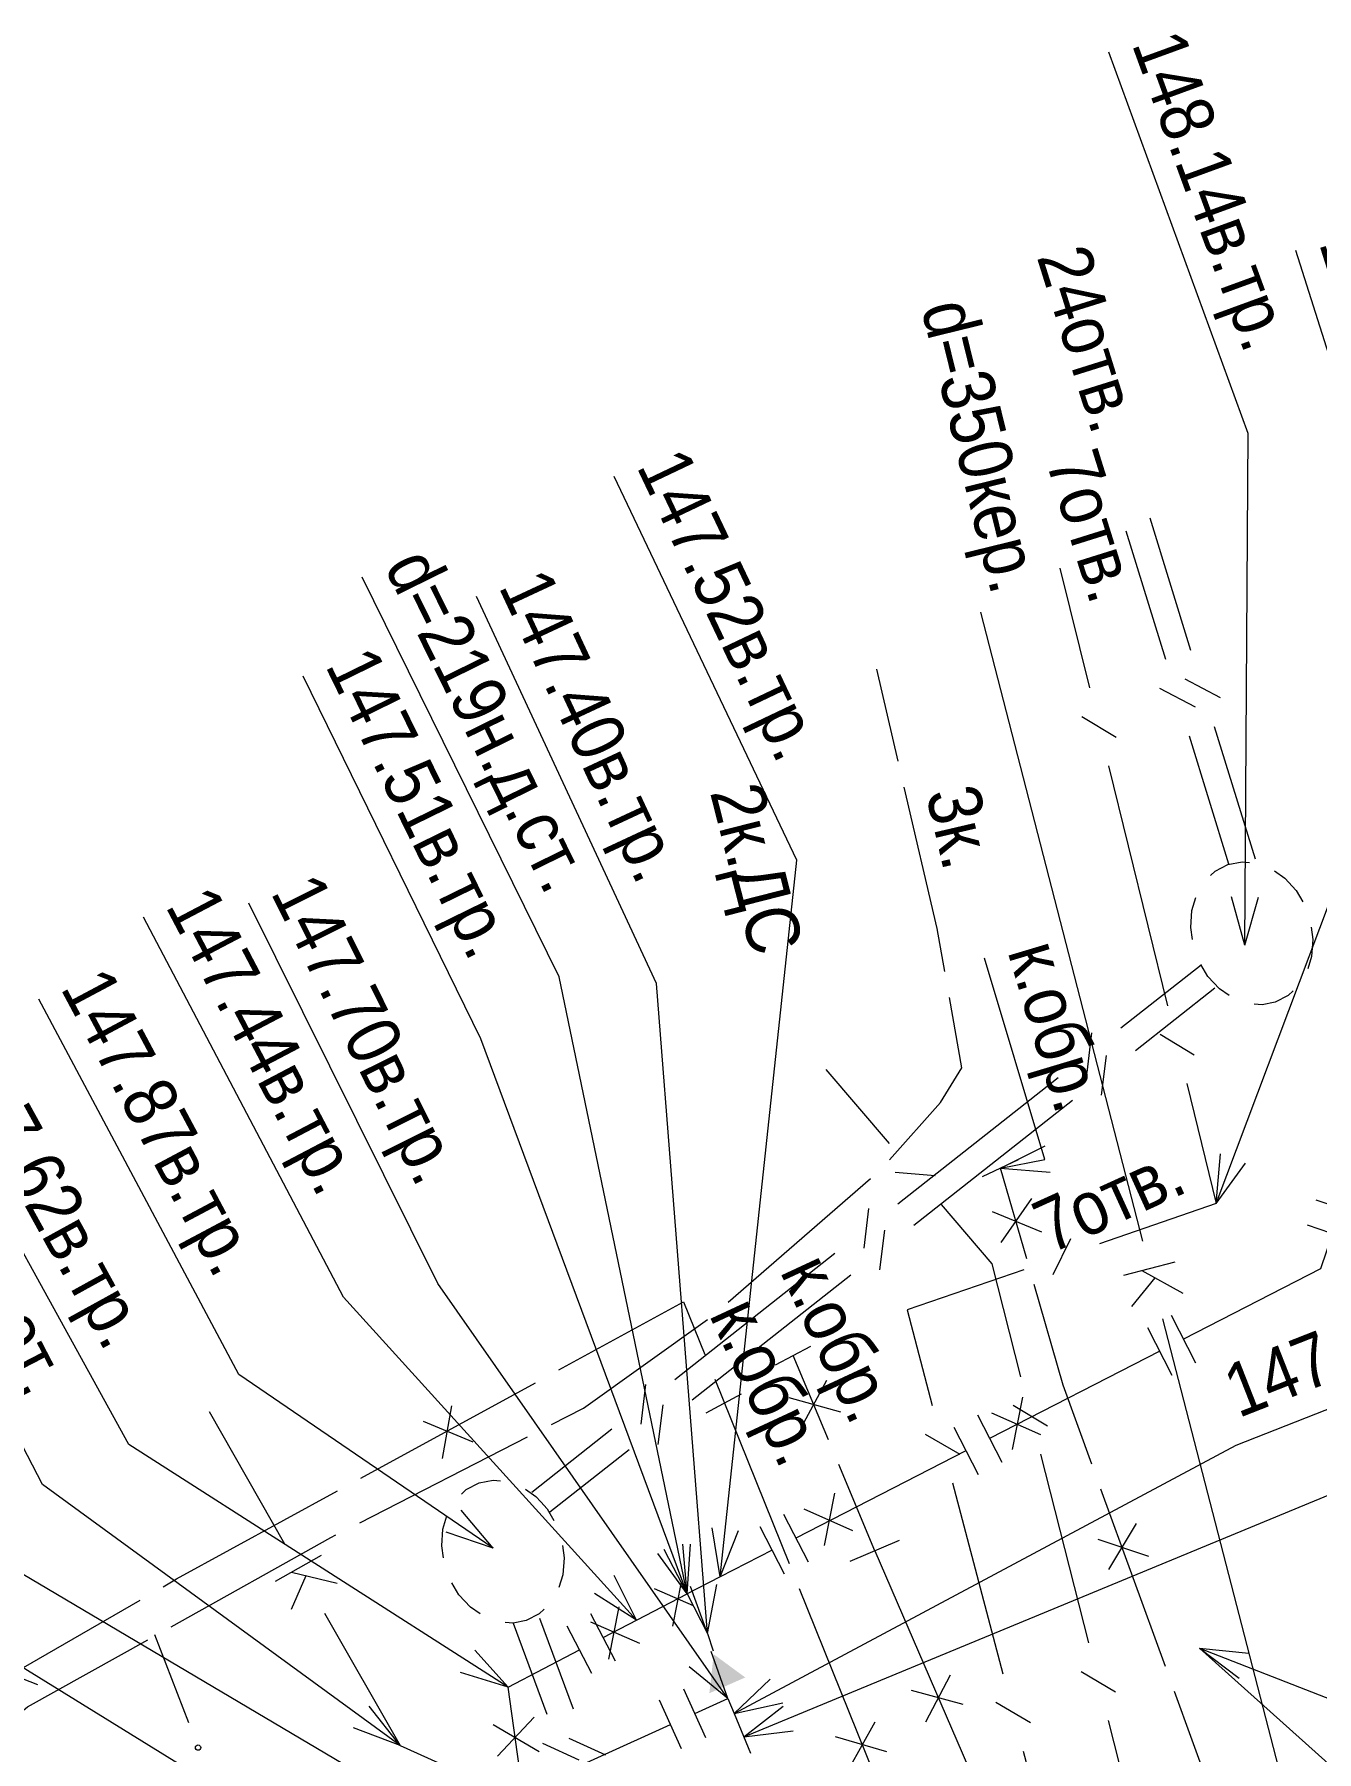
# Model space of a CAD drawing. Header units: metres. Extents: x 369 to 856, y 14070 to 14447.
# Drawn here: x 575.65 to 599.67, y 14343.31 to 14375.47 of the extents above; entities that cross this region are included whole.
import ezdxf
from ezdxf.enums import TextEntityAlignment as Align

# ---------------------------------------------------------------- set-up
doc = ezdxf.new("R2010")
doc.units = ezdxf.units.M
doc.header["$MEASUREMENT"] = 0
for name, color, linetype, lineweight in [('Водопровод', 7, 'Continuous', 25), ('Водосток', 7, 'Continuous', 25), ('Газопровод', 7, 'Continuous', 25), ('Кабель связи', 7, 'Continuous', 25), ('Кабель электрический', 7, 'Continuous', 25), ('Канализация самотёчная', 7, 'Continuous', 25)]:
    doc.layers.add(name, color=color, linetype=linetype, lineweight=lineweight)
doc.styles.add('Style-RUSSIAN_1251', font='RUSSIAN_1251.shx')
doc.styles.add('Style-RUSSIAN_1251 I 0.00000', font='RUSSIAN_1251.shx')

# ---------------------------------------------------------------- blocks, each defined once
blk = doc.blocks.new('msdElementTypeLineString_327')
at = {"layer": 'Кабель электрический', "color": 252, "linetype": 'Continuous', "lineweight": 9}
blk.add_line((1.041, 44.572), (1.959, 44.968), dxfattribs=at)
blk = doc.blocks.new('msdElementTypeLineString_328')
at = {"layer": 'Кабель электрический', "color": 252, "linetype": 'Continuous', "lineweight": 9}
for p, q in [((4.821, 44.348), (4.355, 43.462)), ((5.061, 43.798), (4.096, 44.058))]:
    blk.add_line(p, q, dxfattribs=at)
blk = doc.blocks.new('msdElementTypeMultiLine_32')
at = {"layer": 'Кабель электрический', "color": 252, "linetype": 'Continuous', "lineweight": 9, "flags": 128}
blk.add_lwpolyline([(3.407, 46.677), (22.112, 3.407)], dxfattribs=at)
at = {"layer": 'Кабель электрический', "color": 252, "linetype": 'Continuous', "lineweight": 9}
for name, p in [('msdElementTypeLineString_327', (1.907, 1.907)), ('msdElementTypeLineString_328', (0, 0))]:
    blk.add_blockref(name, p, dxfattribs=at)
blk = doc.blocks.new('msdElementTypeLineString_338')
at = {"layer": 'Кабель электрический', "color": 252, "linetype": 'Continuous', "lineweight": 9}
for p, q in [((0.49, 73.902), (0, 75.601)), ((3.09, 66.264), (1.881, 69.587)), ((4.468, 62.471), (3.26, 65.794))]:
    blk.add_line(p, q, dxfattribs=at)
at = {"layer": 'Кабель электрический', "color": 252, "linetype": 'Continuous', "lineweight": 9, "flags": 128}
blk.add_lwpolyline([(1.711, 70.057), (1.175, 71.531), (0.629, 73.422)], dxfattribs=at)
blk = doc.blocks.new('msdElementTypeLineString_339')
at = {"layer": 'Кабель электрический', "color": 252, "linetype": 'Continuous', "lineweight": 9}
for p, q in [((0.419, 74.616), (0.994, 75.436)), ((0.251, 75.192), (1.176, 74.812)), ((2.437, 68.491), (2.955, 69.347)), ((2.23, 69.054), (3.179, 68.737))]:
    blk.add_line(p, q, dxfattribs=at)
blk = doc.blocks.new('msdElementTypeMultiLine_40')
at = {"layer": 'Кабель электрический', "color": 252, "linetype": 'Continuous', "lineweight": 9}
for name, p in [('msdElementTypeLineString_338', (0.407, 0.407)), ('msdElementTypeLineString_339', (0, 0))]:
    blk.add_blockref(name, p, dxfattribs=at)
blk = doc.blocks.new('msdElementTypeShape_11')
at = {"layer": 'Кабель связи', "color": 252, "linetype": 'Continuous', "lineweight": 9, "flags": 128}
for points in [[(0.373, 2.419), (0.458, 2.501), (0.698, 2.628), (0.964, 2.679), (1.101, 2.666)], [(1.569, 2.508), (1.761, 2.374), (1.975, 2.139), (2.1, 1.926)], [(0.031, 1.224), (0, 1.446), (0.022, 1.763), (0.096, 2.01)], [(2.259, 1.455), (2.29, 1.221), (2.265, 0.904), (2.193, 0.67)], [(0.721, 0.171), (0.537, 0.298), (0.322, 0.531), (0.189, 0.753)], [(1.583, 0.048), (1.336, 0), (1.188, 0.013)], [(1.917, 0.26), (1.824, 0.172), (1.583, 0.048)]]:
    blk.add_lwpolyline(points, dxfattribs=at)
blk = doc.blocks.new('msdElementTypeLineString_344')
at = {"layer": 'Кабель электрический', "color": 252, "linetype": 'Continuous', "lineweight": 9}
for p, q in [((0.662, 2.076), (0.001, 3.655)), ((1.53, 0), (0.855, 1.614))]:
    blk.add_line(p, q, dxfattribs=at)
blk = doc.blocks.new('msdElementTypeLineString_345')
at = {"layer": 'Кабель электрический', "color": 252, "linetype": 'Continuous', "lineweight": 9}
for p, q in [((0.563, 2.723), (1.039, 3.603)), ((0.329, 3.276), (1.292, 3.005))]:
    blk.add_line(p, q, dxfattribs=at)
blk = doc.blocks.new('msdElementTypeMultiLine_45')
at = {"layer": 'Кабель электрический', "color": 252, "linetype": 'Continuous', "lineweight": 9}
for name, p in [('msdElementTypeLineString_344', (0.407, 0.407)), ('msdElementTypeLineString_345', (0, 0))]:
    blk.add_blockref(name, p, dxfattribs=at)
blk = doc.blocks.new('msdElementTypeLineString_381')
at = {"layer": 'Кабель электрический', "color": 252, "linetype": 'Continuous', "lineweight": 9}
for p, q in [((19.504, 17.396), (20.899, 13.942)), ((12.877, 15.543), (16.145, 17.329)), ((5.517, 11.394), (8.741, 13.26)), ((21.086, 13.478), (22.48, 10.025)), ((22.668, 9.561), (24.062, 6.108)), ((0, 7.821), (1.475, 8.958)), ((24.249, 5.644), (25.644, 2.19)), ((25.831, 1.727), (26.528, 0))]:
    blk.add_line(p, q, dxfattribs=at)
at = {"layer": 'Кабель электрический', "color": 252, "linetype": 'Continuous', "lineweight": 9, "flags": 128}
for points in [[(16.584, 17.569), (18.919, 18.845), (19.317, 17.859)], [(9.173, 13.51), (9.423, 13.655), (12.438, 15.303)], [(1.871, 9.263), (1.977, 9.345), (5.084, 11.144)]]:
    blk.add_lwpolyline(points, dxfattribs=at)
blk = doc.blocks.new('msdElementTypeLineString_382')
at = {"layer": 'Кабель электрический', "color": 252, "linetype": 'Continuous', "lineweight": 9}
for p, q in [((17.979, 20.304), (17.808, 19.319)), ((17.453, 20.015), (18.378, 19.633)), ((9.293, 15.447), (10.227, 15.087)), ((9.812, 15.749), (9.666, 14.76)), ((25.908, 14.38), (25.42, 13.506)), ((26.134, 13.825), (25.175, 14.108)), ((5.789, 13.539), (5.775, 12.539)), ((5.79, 13.54), (5.776, 12.54)), ((5.315, 13.171), (6.288, 12.938)), ((5.316, 13.172), (6.289, 12.938)), ((29.046, 6.608), (28.559, 5.734)), ((29.272, 6.052), (28.313, 6.336))]:
    blk.add_line(p, q, dxfattribs=at)
blk = doc.blocks.new('msdElementTypeMultiLine_78')
at = {"layer": 'Кабель электрический', "color": 252, "linetype": 'Continuous', "lineweight": 9}
for name, p in [('msdElementTypeLineString_381', (3.407, 3.407)), ('msdElementTypeLineString_382', (0, 0))]:
    blk.add_blockref(name, p, dxfattribs=at)
blk = doc.blocks.new('msdElementTypeShape_26')
at = {"layer": 'Кабель связи', "color": 252, "linetype": 'Continuous', "lineweight": 9, "flags": 128}
for points in [[(0.372, 2.419), (0.457, 2.502), (0.697, 2.628), (0.963, 2.679), (1.101, 2.666)], [(1.569, 2.508), (1.761, 2.374), (1.855, 2.27), (1.974, 2.139), (2.1, 1.926)], [(0.031, 1.224), (0, 1.446), (0.022, 1.763), (0.096, 2.01)], [(2.258, 1.455), (2.289, 1.222), (2.265, 0.905), (2.193, 0.67)], [(0.721, 0.172), (0.537, 0.298), (0.321, 0.531), (0.189, 0.753)], [(1.582, 0.048), (1.336, 0), (1.188, 0.013)], [(1.917, 0.26), (1.824, 0.172), (1.582, 0.048)]]:
    blk.add_lwpolyline(points, dxfattribs=at)
blk = doc.blocks.new('msdElementTypeLineString_435')
at = {"layer": 'Кабель связи', "color": 252, "linetype": 'Continuous', "lineweight": 9}
blk.add_line((1.05, 133.487), (1.687, 131.835), dxfattribs=at)
blk.add_circle((1.867, 131.368), 0.05, dxfattribs=at)
blk = doc.blocks.new('msdElementTypeMultiLine_133')
at = {"layer": 'Кабель связи', "color": 252, "linetype": 'Continuous', "lineweight": 9}
blk.add_blockref('msdElementTypeLineString_435', (0, 0), dxfattribs=at)
blk = doc.blocks.new('msdElementTypeLineString_436')
at = {"layer": 'Кабель связи', "color": 252, "linetype": 'Continuous', "lineweight": 9}
for p, q in [((0.265, 143.458), (1.448, 142.071)), ((1.561, 141.53), (2.308, 141.47)), ((3.773, 137.166), (4.417, 136.783)), ((4.28, 136.248), (5.179, 132.715)), ((5.042, 132.18), (5.687, 131.797)), ((5.55, 131.261), (6.449, 127.728))]:
    blk.add_line(p, q, dxfattribs=at)
at = {"layer": 'Кабель связи', "color": 252, "linetype": 'Continuous', "lineweight": 9, "flags": 128}
blk.add_lwpolyline([(2.421, 140.929), (3.372, 139.814), (3.91, 137.702)], dxfattribs=at)
blk = doc.blocks.new('msdElementTypeMultiLine_134')
at = {"layer": 'Кабель связи', "color": 252, "linetype": 'Continuous', "lineweight": 9}
blk.add_blockref('msdElementTypeLineString_436', (0, 0), dxfattribs=at)
blk = doc.blocks.new('OBR_10')
at = {"layer": 'Кабель электрический', "color": 252, "linetype": 'Continuous', "lineweight": 9}
blk.add_line((-0.375, 0), (0.375, 0), dxfattribs=at)
blk = doc.blocks.new('OBR_11')
at = {"layer": 'Кабель электрический', "color": 252, "linetype": 'Continuous', "lineweight": 9}
blk.add_line((-0.375, 0), (0.375, 0), dxfattribs=at)
blk = doc.blocks.new('msdElementTypeLineString_543')
at = {"layer": 'Кабель связи', "color": 252, "linetype": 'Continuous', "lineweight": 9}
for p, q in [((0.265, 67.615), (0.896, 65.913)), ((0.816, 65.366), (1.497, 65.053))]:
    blk.add_line(p, q, dxfattribs=at)
blk = doc.blocks.new('msdElementTypeLineString_544')
at = {"layer": 'Кабель связи', "color": 252, "linetype": 'Continuous', "lineweight": 9}
for p, q in [((0.266, 67.613), (0.896, 65.911)), ((0.816, 65.364), (1.498, 65.051))]:
    blk.add_line(p, q, dxfattribs=at)
blk = doc.blocks.new('msdElementTypeMultiLine_239')
at = {"layer": 'Кабель связи', "color": 252, "linetype": 'Continuous', "lineweight": 9}
for name, p in [('msdElementTypeLineString_544', (0, 0)), ('msdElementTypeLineString_543', (0.498, 0.094))]:
    blk.add_blockref(name, p, dxfattribs=at)
blk = doc.blocks.new('msdElementTypeLineString_545')
at = {"layer": 'Кабель связи', "color": 252, "linetype": 'Continuous', "lineweight": 9}
for p, q in [((11.298, 8.959), (12.798, 10.14)), ((10.665, 8.122), (10.753, 8.866)), ((7.121, 5.667), (10.12, 8.03)), ((6.487, 4.831), (6.576, 5.575)), ((2.943, 2.375), (5.942, 4.739)), ((2.31, 1.539), (2.398, 2.283)), ((0.266, 0.265), (1.765, 1.447))]:
    blk.add_line(p, q, dxfattribs=at)
blk = doc.blocks.new('msdElementTypeLineString_546')
at = {"layer": 'Кабель связи', "color": 252, "linetype": 'Continuous', "lineweight": 9}
for p, q in [((11.232, 8.907), (12.719, 10.078)), ((10.599, 8.071), (10.688, 8.815)), ((7.081, 5.636), (10.054, 7.978)), ((6.448, 4.8), (6.537, 5.544)), ((2.93, 2.365), (5.903, 4.708)), ((2.297, 1.529), (2.385, 2.273)), ((0.266, 0.266), (1.752, 1.437))]:
    blk.add_line(p, q, dxfattribs=at)
blk = doc.blocks.new('msdElementTypeMultiLine_240')
at = {"layer": 'Кабель связи', "color": 252, "linetype": 'Continuous', "lineweight": 9}
for name, p in [('msdElementTypeLineString_545', (0, 0.371)), ('msdElementTypeLineString_546', (0.337, 0))]:
    blk.add_blockref(name, p, dxfattribs=at)
blk = doc.blocks.new('msdElementTypeLineString_550')
at = {"layer": 'Газопровод', "color": 252, "linetype": 'Continuous', "lineweight": 9}
for p, q in [((83.732, 44.879), (84.459, 44.558)), ((84.233, 44.996), (84.071, 44.175)), ((83.067, 44.534), (82.878, 43.552)), ((82.536, 44.255), (83.453, 43.855)), ((80.797, 41.738), (81.481, 42.468)), ((80.712, 42.332), (81.574, 41.825))]:
    blk.add_line(p, q, dxfattribs=at)
blk = doc.blocks.new('msdElementTypeLineString_551')
at = {"layer": 'Газопровод', "color": 252, "linetype": 'Continuous', "lineweight": 9}
for p, q in [((83.1, 43.607), (82.636, 44.494)), ((82.656, 43.376), (82.193, 44.262))]:
    blk.add_line(p, q, dxfattribs=at)
at = {"layer": 'Газопровод', "color": 252, "linetype": 'Continuous', "lineweight": 9, "flags": 128}
for points in [[(82.868, 44.051), (83.82, 44.548), (84.44, 44.868)], [(81.37, 41.106), (81.087, 43.12), (82.425, 43.819)]]:
    blk.add_lwpolyline(points, dxfattribs=at)
blk = doc.blocks.new('msdElementTypeMultiLine_244')
at = {"layer": 'Газопровод', "color": 252, "linetype": 'Continuous', "lineweight": 9}
for name, p in [('msdElementTypeLineString_550', (0.093, 0.093)), ('msdElementTypeLineString_551', (0, 0))]:
    blk.add_blockref(name, p, dxfattribs=at)
blk = doc.blocks.new('msdElementTypeMultiLine_246')
at = {"layer": 'Газопровод', "color": 252, "linetype": 'Continuous', "lineweight": 9, "flags": 128}
blk.add_lwpolyline([(0.5, 1.566), (0.88, 0.826), (0.99, 0.5)], dxfattribs=at)
blk = doc.blocks.new('OBR_13')
at = {"layer": 'Кабель электрический', "color": 252, "linetype": 'Continuous', "lineweight": 9}
blk.add_line((-0.375, 0), (0.375, 0), dxfattribs=at)
blk = doc.blocks.new('msdElementTypeLineString_698')
at = {"layer": 'Кабель связи', "color": 252, "linetype": 'Continuous', "lineweight": 9}
for p, q in [((6.057, 2.259), (3.871, 1.506)), ((3.326, 1.599), (2.997, 0.925)), ((2.452, 1.018), (0.266, 0.265))]:
    blk.add_line(p, q, dxfattribs=at)
blk = doc.blocks.new('msdElementTypeMultiLine_342')
at = {"layer": 'Кабель связи', "color": 252, "linetype": 'Continuous', "lineweight": 9}
blk.add_blockref('msdElementTypeLineString_698', (0, 0), dxfattribs=at)
blk = doc.blocks.new('msdElementTypeLineString_702')
at = {"layer": 'Канализация самотёчная', "color": 252, "linetype": 'Continuous', "lineweight": 9}
for p, q in [((0.001, 2.369), (1.944, 1.493)), ((3.312, 0.877), (5.255, 0.001))]:
    blk.add_line(p, q, dxfattribs=at)
blk = doc.blocks.new('msdElementTypeLineString_703')
at = {"layer": 'Канализация самотёчная', "color": 252, "linetype": 'Continuous', "lineweight": 9}
for p, q in [((3.131, 2.223), (2.724, 1.32)), ((2.869, 1.642), (3.678, 1.977)), ((3.125, 1.748), (3.271, 1.074))]:
    blk.add_line(p, q, dxfattribs=at)
blk = doc.blocks.new('msdElementTypeMultiLine_344')
at = {"layer": 'Канализация самотёчная', "color": 252, "linetype": 'Continuous', "lineweight": 9}
for name, p in [('msdElementTypeLineString_702', (0.506, 0.506)), ('msdElementTypeLineString_703', (0, 0))]:
    blk.add_blockref(name, p, dxfattribs=at)
blk = doc.blocks.new('msdElementTypeLineString_704')
at = {"layer": 'Кабель связи', "color": 252, "linetype": 'Continuous', "lineweight": 9}
for p, q in [((0.266, 75.644), (0.737, 73.857)), ((0.605, 73.32), (1.252, 72.943)), ((1.119, 72.406), (2.062, 68.831)), ((1.929, 68.295), (2.577, 67.917)), ((2.444, 67.381), (3.386, 63.806))]:
    blk.add_line(p, q, dxfattribs=at)
blk = doc.blocks.new('msdElementTypeMultiLine_345')
at = {"layer": 'Кабель связи', "color": 252, "linetype": 'Continuous', "lineweight": 9}
blk.add_blockref('msdElementTypeLineString_704', (0, 0), dxfattribs=at)
blk = doc.blocks.new('msdElementTypeLineString_733')
at = {"layer": 'Водосток', "color": 252, "linetype": 'Continuous', "lineweight": 9}
for p, q in [((0, 12.732), (6.548, 6.866)), ((7.666, 5.866), (14.214, 0))]:
    blk.add_line(p, q, dxfattribs=at)
blk = doc.blocks.new('msdElementTypeMultiLine_364')
at = {"layer": 'Водосток', "color": 252, "linetype": 'Continuous', "lineweight": 9, "flags": 128}
blk.add_lwpolyline([(8.06, 7.017), (7.853, 7.202), (7.823, 7.226), (7.796, 7.241), (7.758, 7.26), (7.718, 7.271), (7.684, 7.274), (7.645, 7.269), (7.608, 7.258), (7.585, 7.243), (7.563, 7.225), (7.173, 6.789), (7.159, 6.767), (7.151, 6.748), (7.144, 6.72), (7.144, 6.695), (7.145, 6.663), (7.151, 6.631), (7.165, 6.599), (7.189, 6.556), (7.213, 6.528), (7.444, 6.322)], dxfattribs=at)
at = {"layer": 'Водосток', "color": 252, "linetype": 'Continuous', "lineweight": 9}
blk.add_blockref('msdElementTypeLineString_733', (0.467, 0.467), dxfattribs=at)
blk = doc.blocks.new('msdElementTypeLineString_831')
at = {"layer": 'Газопровод', "color": 252, "linetype": 'Continuous', "lineweight": 9}
for p, q in [((66.578, 35.47), (66.165, 36.381)), ((67.034, 35.676), (66.621, 36.587)), ((63.128, 34.455), (66.372, 35.925))]:
    blk.add_line(p, q, dxfattribs=at)
at = {"layer": 'Газопровод', "color": 252, "linetype": 'Continuous', "lineweight": 9, "flags": 128}
blk.add_lwpolyline([(66.827, 36.132), (67.441, 36.41), (67.561, 36.13), (67.871, 35.39)], dxfattribs=at)
blk = doc.blocks.new('msdElementTypeMultiLine_435')
at = {"layer": 'Газопровод', "color": 252, "linetype": 'Continuous', "lineweight": 9}
blk.add_blockref('msdElementTypeLineString_831', (0, 0), dxfattribs=at)
blk = doc.blocks.new('msdElementTypeLineString_910')
at = {"layer": 'Кабель электрический', "color": 252, "linetype": 'Continuous', "lineweight": 9}
for p, q in [((17.605, 20.391), (17.203, 22.111)), ((14.419, 10.255), (17.086, 12.573)), ((7.519, 6.125), (10.664, 7.737))]:
    blk.add_line(p, q, dxfattribs=at)
at = {"layer": 'Кабель электрический', "color": 252, "linetype": 'Continuous', "lineweight": 9, "flags": 128}
for points in [[(18.477, 16.454), (18.336, 17.257), (17.718, 19.904)], [(17.444, 12.921), (18.397, 13.997), (18.794, 14.644), (18.563, 15.961)], [(11.109, 7.965), (11.711, 8.273), (14.035, 9.935)], [(3.987, 4.179), (6.978, 5.848), (7.074, 5.897)], [(0.562, 2.072), (1.295, 2.678), (3.55, 3.936)], [(0, 0), (0.163, 1.742), (0.176, 1.753)]]:
    blk.add_lwpolyline(points, dxfattribs=at)
blk = doc.blocks.new('msdElementTypeMultiLine_503')
at = {"layer": 'Кабель электрический', "color": 252, "linetype": 'Continuous', "lineweight": 9}
blk.add_blockref('msdElementTypeLineString_910', (0, 0), dxfattribs=at)
blk = doc.blocks.new('msdElementTypeLineString_931')
at = {"layer": 'Кабель связи', "color": 252, "linetype": 'Continuous', "lineweight": 9}
for p, q in [((1.005, 4.1), (0.265, 6.502)), ((1.558, 3.208), (0.895, 3.559)), ((2.188, 0.266), (1.447, 2.667))]:
    blk.add_line(p, q, dxfattribs=at)
blk = doc.blocks.new('msdElementTypeLineString_932')
at = {"layer": 'Кабель связи', "color": 252, "linetype": 'Continuous', "lineweight": 9}
for p, q in [((1.029, 4.176), (0.265, 6.654)), ((1.581, 3.285), (0.919, 3.635)), ((2.235, 0.266), (1.471, 2.743))]:
    blk.add_line(p, q, dxfattribs=at)
blk = doc.blocks.new('msdElementTypeMultiLine_519')
at = {"layer": 'Кабель связи', "color": 252, "linetype": 'Continuous', "lineweight": 9}
for name, p in [('msdElementTypeLineString_931', (0, 0)), ('msdElementTypeLineString_932', (0.447, 0.095))]:
    blk.add_blockref(name, p, dxfattribs=at)
blk = doc.blocks.new('msdElementTypeLineString_955')
at = {"layer": 'Газопровод', "color": 252, "linetype": 'Continuous', "lineweight": 9}
for p, q in [((20.947, 25.347), (20.447, 24.48)), ((20.978, 25.265), (20.479, 24.398)), ((21.165, 24.788), (20.21, 25.085)), ((21.197, 24.707), (20.242, 25.003)), ((18.586, 18.047), (17.646, 17.705)), ((18.394, 17.479), (17.855, 18.321)), ((9.499, 6.113), (9.694, 7.094)), ((10.031, 6.389), (9.117, 6.795)), ((5.98, 4.312), (6.173, 5.293)), ((6.512, 4.589), (5.597, 4.993))]:
    blk.add_line(p, q, dxfattribs=at)
blk = doc.blocks.new('msdElementTypeLineString_956')
at = {"layer": 'Газопровод', "color": 252, "linetype": 'Continuous', "lineweight": 9}
for p, q in [((16.715, 24.821), (17.362, 23.152)), ((16.896, 22.972), (17.828, 23.333)), ((17.077, 22.505), (18.009, 22.867)), ((16.235, 19.467), (17.182, 19.143)), ((16.074, 18.994), (17.02, 18.67)), ((16.547, 18.832), (15.388, 15.445)), ((14.915, 15.606), (15.861, 15.283)), ((14.753, 15.133), (15.7, 14.81)), ((15.226, 14.972), (14.068, 11.584)), ((13.595, 11.746), (14.541, 11.422)), ((13.433, 11.273), (14.379, 10.949)), ((13.906, 11.111), (12.748, 7.724)), ((12.275, 7.885), (13.221, 7.562)), ((12.113, 7.412), (13.059, 7.089)), ((9.123, 5.49), (9.58, 4.601)), ((9.568, 5.719), (10.024, 4.829)), ((9.351, 5.045), (6.166, 3.411)), ((5.493, 3.627), (5.95, 2.737)), ((5.938, 3.855), (6.395, 2.966)), ((5.722, 3.182), (2.537, 1.547)), ((2.308, 1.992), (2.765, 1.102)), ((1.863, 1.764), (2.32, 0.874))]:
    blk.add_line(p, q, dxfattribs=at)
at = {"layer": 'Газопровод', "color": 252, "linetype": 'Continuous', "lineweight": 9, "flags": 128}
for points in [[(17.543, 22.686), (17.714, 22.245), (16.709, 19.305)], [(12.586, 7.25), (12.36, 6.59), (9.796, 5.274)], [(2.092, 1.319), (1.12, 0.82), (0.5, 0.5)]]:
    blk.add_lwpolyline(points, dxfattribs=at)
blk = doc.blocks.new('msdElementTypeMultiLine_536')
at = {"layer": 'Газопровод', "color": 252, "linetype": 'Continuous', "lineweight": 9}
for name, p in [('msdElementTypeLineString_956', (2.907, 2.907)), ('msdElementTypeLineString_955', (0, 0))]:
    blk.add_blockref(name, p, dxfattribs=at)
blk = doc.blocks.new('msdElementTypeLineString_1010')
at = {"layer": 'Кабель связи', "color": 252, "linetype": 'Continuous', "lineweight": 9}
for p, q in [((0.265, 12.167), (0.818, 9.92)), ((0.677, 9.386), (1.318, 8.997)), ((1.176, 8.463), (2.282, 3.969)), ((2.14, 3.435), (2.782, 3.046)), ((2.64, 2.512), (3.193, 0.265))]:
    blk.add_line(p, q, dxfattribs=at)
blk = doc.blocks.new('msdElementTypeMultiLine_577')
at = {"layer": 'Кабель связи', "color": 252, "linetype": 'Continuous', "lineweight": 9}
blk.add_blockref('msdElementTypeLineString_1010', (0, 0), dxfattribs=at)
blk = doc.blocks.new('msdElementTypeLineString_1011')
at = {"layer": 'Канализация самотёчная', "color": 252, "linetype": 'Continuous', "lineweight": 9}
for p, q in [((0, 6.252), (1.416, 3.777)), ((2.161, 2.475), (3.577, 0))]:
    blk.add_line(p, q, dxfattribs=at)
blk = doc.blocks.new('msdElementTypeLineString_1012')
at = {"layer": 'Канализация самотёчная', "color": 252, "linetype": 'Continuous', "lineweight": 9}
for p, q in [((2.605, 4.065), (1.745, 3.573)), ((2.321, 3.683), (2.043, 3.052)), ((2.052, 3.748), (2.903, 3.543))]:
    blk.add_line(p, q, dxfattribs=at)
blk = doc.blocks.new('msdElementTypeMultiLine_578')
at = {"layer": 'Канализация самотёчная', "color": 252, "linetype": 'Continuous', "lineweight": 9}
for name, p in [('msdElementTypeLineString_1011', (0.506, 0.506)), ('msdElementTypeLineString_1012', (0, 0))]:
    blk.add_blockref(name, p, dxfattribs=at)
blk = doc.blocks.new('msdElementTypeLineString_1017')
at = {"layer": 'Канализация самотёчная', "color": 252, "linetype": 'Continuous', "lineweight": 9}
for p, q in [((0, 25.025), (3.039, 13.239)), ((3.413, 11.787), (6.452, 0))]:
    blk.add_line(p, q, dxfattribs=at)
blk = doc.blocks.new('msdElementTypeLineString_1018')
at = {"layer": 'Канализация самотёчная', "color": 252, "linetype": 'Continuous', "lineweight": 9}
for p, q in [((4.146, 13.354), (3.187, 13.107)), ((3.528, 13.195), (4.296, 12.773)), ((3.772, 13.061), (3.336, 12.526))]:
    blk.add_line(p, q, dxfattribs=at)
blk = doc.blocks.new('msdElementTypeMultiLine_582')
at = {"layer": 'Канализация самотёчная', "color": 252, "linetype": 'Continuous', "lineweight": 9}
for name, p in [('msdElementTypeLineString_1017', (0.506, 0.506)), ('msdElementTypeLineString_1018', (0, 0))]:
    blk.add_blockref(name, p, dxfattribs=at)
blk = doc.blocks.new('UKAZD_10')
at = {"layer": 'Газопровод', "linetype": 'Continuous', "lineweight": 9}
blk.add_hatch(color=252, dxfattribs=at).paths.add_polyline_path([(0.636, -0.367), (0, 0), (0.636, 0.367)])
blk = doc.blocks.new('DIMTXT_105')
at = {"layer": 'Кабель электрический', "color": 252, "linetype": 'Continuous', "lineweight": 9}
for q in [(0.837, 0.415), (0.931, -0.076)]:
    blk.add_line((0, 0), q, dxfattribs=at)
at = {"layer": 'Кабель электрический', "color": 252, "linetype": 'Continuous', "lineweight": 9, "flags": 128}
blk.add_lwpolyline([(0, 0), (0.827, 0.158), (-0.303, 3.928)], dxfattribs=at)
at = {"layer": 'Кабель электрический', "color": 252, "linetype": 'Continuous', "lineweight": 9, "style": 'Style-RUSSIAN_1251', "width": 0.9}
blk.add_text('к.обр.', height=1, rotation=286.6903, dxfattribs=at).set_placement((1.086, 4.345), align=Align.TOP_LEFT)
blk = doc.blocks.new('DIMTXT_108')
at = {"layer": 'Газопровод', "color": 252, "linetype": 'Continuous', "lineweight": 9}
for q in [(-0.623, 0.696), (-0.893, 0.275)]:
    blk.add_line((0, 0), q, dxfattribs=at)
at = {"layer": 'Газопровод', "color": 252, "linetype": 'Continuous', "lineweight": 9, "flags": 128}
blk.add_lwpolyline([(0, 0), (-7.104, 4.546), (-10.922, 11.479)], dxfattribs=at)
at = {"layer": 'Газопровод', "color": 252, "linetype": 'Continuous', "lineweight": 9, "style": 'Style-RUSSIAN_1251', "width": 0.9}
blk.add_text('147.62в.тр.', height=1, rotation=298.8438, dxfattribs=at).set_placement((-9.652, 12.178), align=Align.TOP_LEFT)
blk = doc.blocks.new('DIMTXT_109')
at = {"layer": 'Водосток', "color": 252, "linetype": 'Continuous', "lineweight": 9}
for q in [(0.747, -0.561), (0.929, -0.095)]:
    blk.add_line((0, 0), q, dxfattribs=at)
at = {"layer": 'Водосток', "color": 252, "linetype": 'Continuous', "lineweight": 9, "flags": 128}
blk.add_lwpolyline([(0, 0), (3.346, -1.308), (10.601, 0.846)], dxfattribs=at)
at = {"layer": 'Водосток', "color": 252, "linetype": 'Continuous', "lineweight": 9, "style": 'Style-RUSSIAN_1251', "width": 0.9}
blk.add_text('147.70лот.', height=1, rotation=16.5346, dxfattribs=at).set_placement((3.149, 0.146), align=Align.TOP_LEFT)
blk = doc.blocks.new('DIMTXT_169')
at = {"layer": 'Газопровод', "color": 252, "linetype": 'Continuous', "lineweight": 9}
for q in [(-0.319, 0.878), (0.179, 0.917)]:
    blk.add_line((0, 0), q, dxfattribs=at)
at = {"layer": 'Газопровод', "color": 252, "linetype": 'Continuous', "lineweight": 9, "flags": 128}
blk.add_lwpolyline([(0, 0), (-0.951, 12.176), (-4.327, 19.42)], dxfattribs=at)
at = {"layer": 'Газопровод', "color": 252, "linetype": 'Continuous', "lineweight": 9, "style": 'Style-RUSSIAN_1251', "width": 0.9}
blk.add_text('147.40в.тр.', height=1, rotation=294.9833, dxfattribs=at).set_placement((-3.012, 20.033), align=Align.TOP_LEFT)
blk = doc.blocks.new('DIMTXT_182')
at = {"layer": 'Газопровод', "color": 252, "linetype": 'Continuous', "lineweight": 9}
for q in [(-0.548, 0.757), (-0.079, 0.931)]:
    blk.add_line((0, 0), q, dxfattribs=at)
at = {"layer": 'Газопровод', "color": 252, "linetype": 'Continuous', "lineweight": 9, "flags": 128}
blk.add_lwpolyline([(0, 0), (-3.862, 10.396), (-7.19, 17.192)], dxfattribs=at)
at = {"layer": 'Газопровод', "color": 252, "linetype": 'Continuous', "lineweight": 9, "style": 'Style-RUSSIAN_1251', "width": 0.9}
blk.add_text('147.51в.тр.', height=1, rotation=296.0929, dxfattribs=at).set_placement((-5.888, 17.83), align=Align.TOP_LEFT)
blk = doc.blocks.new('DIMTXT_183')
at = {"layer": 'Газопровод', "color": 252, "linetype": 'Continuous', "lineweight": 9}
for q in [(-0.153, 0.921), (0.344, 0.868)]:
    blk.add_line((0, 0), q, dxfattribs=at)
at = {"layer": 'Газопровод', "color": 252, "linetype": 'Continuous', "lineweight": 9, "flags": 128}
blk.add_lwpolyline([(0, 0), (1.435, 13.422), (-1.983, 20.608)], dxfattribs=at)
at = {"layer": 'Газопровод', "color": 252, "linetype": 'Continuous', "lineweight": 9, "style": 'Style-RUSSIAN_1251', "width": 0.9}
blk.add_text('147.52в.тр.', height=1, rotation=295.4355, dxfattribs=at).set_placement((-0.673, 21.231), align=Align.TOP_LEFT)
blk = doc.blocks.new('DIMTXT_268')
at = {"layer": 'Газопровод', "color": 252, "linetype": 'Continuous', "lineweight": 9}
for q in [(-0.428, 0.83), (0.062, 0.932)]:
    blk.add_line((0, 0), q, dxfattribs=at)
at = {"layer": 'Газопровод', "color": 252, "linetype": 'Continuous', "lineweight": 9, "flags": 128}
blk.add_lwpolyline([(0, 0), (-2.399, 11.561), (-6.084, 19.045)], dxfattribs=at)
at = {"layer": 'Газопровод', "color": 252, "linetype": 'Continuous', "lineweight": 9, "style": 'Style-RUSSIAN_1251', "width": 0.9}
blk.add_text('d=219н.д.ст.', height=1, rotation=296.2106, dxfattribs=at).set_placement((-4.783, 19.685), align=Align.TOP_LEFT)
blk = doc.blocks.new('DIMTXT_287')
at = {"layer": 'Газопровод', "color": 252, "linetype": 'Continuous', "lineweight": 9}
for q in [(-0.634, 0.686), (-0.897, 0.261)]:
    blk.add_line((0, 0), q, dxfattribs=at)
at = {"layer": 'Газопровод', "color": 252, "linetype": 'Continuous', "lineweight": 9, "flags": 128}
blk.add_lwpolyline([(0, 0), (-8.668, 5.36), (-12.441, 12.349)], dxfattribs=at)
at = {"layer": 'Газопровод', "color": 252, "linetype": 'Continuous', "lineweight": 9, "style": 'Style-RUSSIAN_1251', "width": 0.9}
blk.add_text('148.02в.тр.', height=1, rotation=298.3627, dxfattribs=at).set_placement((-11.165, 13.038), align=Align.TOP_LEFT)
blk = doc.blocks.new('DIMTXT_288')
at = {"layer": 'Газопровод', "color": 252, "linetype": 'Continuous', "lineweight": 9}
for q in [(-0.647, 0.673), (-0.902, 0.243)]:
    blk.add_line((0, 0), q, dxfattribs=at)
at = {"layer": 'Газопровод', "color": 252, "linetype": 'Continuous', "lineweight": 9, "flags": 128}
blk.add_lwpolyline([(0, 0), (-9.27, 5.485), (-12.832, 12.553)], dxfattribs=at)
at = {"layer": 'Газопровод', "color": 252, "linetype": 'Continuous', "lineweight": 9, "style": 'Style-RUSSIAN_1251', "width": 0.9}
blk.add_text('147.92в.тр.', height=1, rotation=296.7475, dxfattribs=at).set_placement((-11.537, 13.205), align=Align.TOP_LEFT)
blk = doc.blocks.new('DIMTXT_289')
at = {"layer": 'Газопровод', "color": 252, "linetype": 'Continuous', "lineweight": 9}
for q in [(-0.31, 0.881), (-0.72, 0.595)]:
    blk.add_line((0, 0), q, dxfattribs=at)
at = {"layer": 'Газопровод', "color": 252, "linetype": 'Continuous', "lineweight": 9, "flags": 128}
blk.add_lwpolyline([(0, 0), (-5.426, 7.776), (-8.97, 14.9)], dxfattribs=at)
at = {"layer": 'Газопровод', "color": 252, "linetype": 'Continuous', "lineweight": 9, "style": 'Style-RUSSIAN_1251', "width": 0.9}
blk.add_text('147.70в.тр.', height=1, rotation=296.4542, dxfattribs=at).set_placement((-7.672, 15.546), align=Align.TOP_LEFT)
blk = doc.blocks.new('DIMTXT_290')
at = {"layer": 'Газопровод', "color": 252, "linetype": 'Continuous', "lineweight": 9}
for q in [(0.676, 0.645), (0.912, 0.204)]:
    blk.add_line((0, 0), q, dxfattribs=at)
at = {"layer": 'Газопровод', "color": 252, "linetype": 'Continuous', "lineweight": 9, "flags": 128}
blk.add_lwpolyline([(0, 0), (9.401, 5.029), (16.484, 7.813)], dxfattribs=at)
at = {"layer": 'Газопровод', "color": 252, "linetype": 'Continuous', "lineweight": 9, "style": 'Style-RUSSIAN_1251', "width": 0.9}
blk.add_text('147.41в.тр.', height=1, rotation=21.4587, dxfattribs=at).set_placement((9.08, 6.461), align=Align.TOP_LEFT)
blk = doc.blocks.new('DIMTXT_335')
at = {"layer": 'Газопровод', "color": 252, "linetype": 'Continuous', "lineweight": 9}
for q in [(0.736, 0.575), (0.927, 0.113)]:
    blk.add_line((0, 0), q, dxfattribs=at)
at = {"layer": 'Газопровод', "color": 252, "linetype": 'Continuous', "lineweight": 9, "flags": 128}
blk.add_lwpolyline([(0, 0), (20.549, 8.495), (30.538, 12.41)], dxfattribs=at)
at = {"layer": 'Газопровод', "color": 252, "linetype": 'Continuous', "lineweight": 9, "style": 'Style-RUSSIAN_1251', "width": 0.9}
blk.add_text('d=225н.д.п/э  ', height=1, rotation=21.4018, dxfattribs=at).set_placement((20.229, 9.927), align=Align.TOP_LEFT)
blk = doc.blocks.new('DIMTXT_339')
at = {"layer": 'Газопровод', "color": 252, "linetype": 'Continuous', "lineweight": 9}
for q in [(-0.42, 0.834), (-0.79, 0.498)]:
    blk.add_line((0, 0), q, dxfattribs=at)
at = {"layer": 'Газопровод', "color": 252, "linetype": 'Continuous', "lineweight": 9, "flags": 128}
blk.add_lwpolyline([(0, 0), (-5.492, 6.048), (-9.233, 13.167)], dxfattribs=at)
at = {"layer": 'Газопровод', "color": 252, "linetype": 'Continuous', "lineweight": 9, "style": 'Style-RUSSIAN_1251', "width": 0.9}
blk.add_text('147.44в.тр.', height=1, rotation=297.7236, dxfattribs=at).set_placement((-7.95, 13.842), align=Align.TOP_LEFT)
blk = doc.blocks.new('DIMTXT_378')
at = {"layer": 'Кабель связи', "color": 252, "linetype": 'Continuous', "lineweight": 9}
for q in [(0.083, 0.93), (0.551, 0.754)]:
    blk.add_line((0, 0), q, dxfattribs=at)
at = {"layer": 'Кабель связи', "color": 252, "linetype": 'Continuous', "lineweight": 9, "flags": 128}
blk.add_lwpolyline([(0, 0), (3.883, 10.315), (1.491, 17.852)], dxfattribs=at)
at = {"layer": 'Кабель связи', "color": 252, "linetype": 'Continuous', "lineweight": 9, "style": 'Style-RUSSIAN_1251', "width": 0.9}
blk.add_text('147.90в.тр.', height=1, rotation=287.6058, dxfattribs=at).set_placement((2.873, 18.29), align=Align.TOP_LEFT)
blk = doc.blocks.new('DIMTXT_381')
at = {"layer": 'Канализация самотёчная', "color": 252, "linetype": 'Continuous', "lineweight": 9}
for q in [(-0.58, 0.732), (-0.874, 0.329)]:
    blk.add_line((0, 0), q, dxfattribs=at)
at = {"layer": 'Канализация самотёчная', "color": 252, "linetype": 'Continuous', "lineweight": 9, "flags": 128}
blk.add_lwpolyline([(0, 0), (-6.696, 4.885), (-10.134, 11.525)], dxfattribs=at)
at = {"layer": 'Канализация самотёчная', "color": 252, "linetype": 'Continuous', "lineweight": 9, "style": 'Style-RUSSIAN_1251', "width": 0.9}
blk.add_text('146.86лот.', height=1, rotation=297.3801, dxfattribs=at).set_placement((-8.847, 12.191), align=Align.TOP_LEFT)
blk = doc.blocks.new('DIMTXT_382')
at = {"layer": 'Кабель связи', "color": 252, "linetype": 'Continuous', "lineweight": 9}
for q in [(-0.602, 0.714), (-0.884, 0.301)]:
    blk.add_line((0, 0), q, dxfattribs=at)
at = {"layer": 'Кабель связи', "color": 252, "linetype": 'Continuous', "lineweight": 9, "flags": 128}
blk.add_lwpolyline([(0, 0), (-4.767, 3.257), (-8.512, 10.285)], dxfattribs=at)
at = {"layer": 'Кабель связи', "color": 252, "linetype": 'Continuous', "lineweight": 9, "style": 'Style-RUSSIAN_1251', "width": 0.9}
blk.add_text('147.87в.тр.', height=1, rotation=298.051, dxfattribs=at).set_placement((-7.233, 10.967), align=Align.TOP_LEFT)
blk = doc.blocks.new('DIMTXT_383')
at = {"layer": 'Водопровод', "color": 252, "linetype": 'Continuous', "lineweight": 9}
for q in [(-0.716, 0.6), (-0.923, 0.145)]:
    blk.add_line((0, 0), q, dxfattribs=at)
at = {"layer": 'Водопровод', "color": 252, "linetype": 'Continuous', "lineweight": 9, "flags": 128}
blk.add_lwpolyline([(0, 0), (-11.995, 5.451), (-15.752, 12.496)], dxfattribs=at)
at = {"layer": 'Водопровод', "color": 252, "linetype": 'Continuous', "lineweight": 9, "style": 'Style-RUSSIAN_1251', "width": 0.9}
for s, p in [('N28334', (-14.472, 13.179)), ('147.00н.тр.', (-16.149, 12.285)), ('гидрант', (-17.825, 11.391))]:
    blk.add_text(s, height=1, rotation=298.065, dxfattribs=at).set_placement(p, align=Align.TOP_LEFT)
blk = doc.blocks.new('DIMTXT_386')
at = {"layer": 'Кабель связи', "color": 252, "linetype": 'Continuous', "lineweight": 9}
for q in [(-0.244, 0.902), (0.256, 0.898)]:
    blk.add_line((0, 0), q, dxfattribs=at)
at = {"layer": 'Кабель связи', "color": 252, "linetype": 'Continuous', "lineweight": 9, "flags": 128}
blk.add_lwpolyline([(0, 0), (0.066, 9.585), (-2.543, 16.726)], dxfattribs=at)
at = {"layer": 'Кабель связи', "color": 252, "linetype": 'Continuous', "lineweight": 9, "style": 'Style-RUSSIAN_1251', "width": 0.9}
blk.add_text('148.14в.тр.', height=1, rotation=290.0658, dxfattribs=at).set_placement((-1.181, 17.223), align=Align.TOP_LEFT)

msp = doc.modelspace()

# ---------------------------------------------------------------- block references
at = {"layer": 'Водопровод', "color": 252, "linetype": 'Continuous', "lineweight": 9}
msp.add_blockref('DIMTXT_383', (581.917, 14339.438), dxfattribs=at)
at = {"layer": 'Водосток', "color": 252, "linetype": 'Continuous', "lineweight": 9}
for name, p in [('DIMTXT_109', (597.474, 14345.245)), ('msdElementTypeMultiLine_364', (597.007, 14332.046))]:
    msp.add_blockref(name, p, dxfattribs=at)
at = {"layer": 'Газопровод', "color": 252, "linetype": 'Continuous', "lineweight": 9}
for name, p in [('msdElementTypeMultiLine_536', (584.473, 14342.853)), ('DIMTXT_183', (588.5, 14346.58)), ('DIMTXT_268', (587.88, 14346.26)), ('DIMTXT_169', (588.26, 14345.52)), ('DIMTXT_182', (587.88, 14346.26)), ('DIMTXT_289', (588.64, 14344.3)), ('DIMTXT_339', (586.935, 14345.77)), ('DIMTXT_108', (584.527, 14344.512)), ('DIMTXT_335', (588.942, 14343.586)), ('DIMTXT_288', (583.39, 14341.92)), ('DIMTXT_287', (581.1, 14341.38)), ('DIMTXT_290', (588.76, 14344.02)), ('msdElementTypeMultiLine_244', (503.44, 14301.392)), ('msdElementTypeMultiLine_246', (587.38, 14344.694)), ('msdElementTypeMultiLine_435', (521.199, 14307.89))]:
    msp.add_blockref(name, p, dxfattribs=at)
at = {"layer": 'Газопровод', "color": 252, "linetype": 'Continuous', "lineweight": 9, "rotation": 53.68829101683309}
msp.add_blockref('UKAZD_10', (588.297, 14344.401), dxfattribs=at)
at = {"layer": 'Кабель связи', "color": 252, "linetype": 'Continuous', "lineweight": 9}
for name, p in [('DIMTXT_386', (598.323, 14358.413)), ('DIMTXT_378', (597.79, 14353.574)), ('msdElementTypeMultiLine_519', (595.841, 14359.662)), ('msdElementTypeMultiLine_577', (594.597, 14353.309)), ('msdElementTypeShape_11', (597.312, 14357.296)), ('msdElementTypeMultiLine_240', (584.707, 14347.532)), ('DIMTXT_382', (584.249, 14347.115)), ('msdElementTypeMultiLine_134', (590.216, 14212.628)), ('msdElementTypeMultiLine_342', (591.733, 14351.315)), ('msdElementTypeMultiLine_345', (591.733, 14275.936)), ('msdElementTypeShape_26', (583.286, 14345.713)), ('msdElementTypeMultiLine_239', (584.354, 14278.1)), ('msdElementTypeMultiLine_133', (576.854, 14212.015))]:
    msp.add_blockref(name, p, dxfattribs=at)
at = {"layer": 'Кабель электрический', "color": 252, "linetype": 'Continuous', "lineweight": 9}
for name, p in [('msdElementTypeMultiLine_503', (574.229, 14341.468)), ('DIMTXT_105', (593.75, 14354.238)), ('msdElementTypeMultiLine_40', (593.343, 14278.23)), ('msdElementTypeMultiLine_78', (565.487, 14329.479)), ('msdElementTypeMultiLine_45', (589.459, 14346.664)), ('msdElementTypeMultiLine_32', (587.989, 14300.394))]:
    msp.add_blockref(name, p, dxfattribs=at)
for name, p, rotation in [('OBR_10', (593.75, 14354.238), 25.40765780387351), ('OBR_11', (589.867, 14350.726), 28.19522600119331), ('OBR_13', (588.569, 14349.831), 28.19522600119331)]:
    msp.add_blockref(name, p, dxfattribs=dict(at, rotation=rotation))
at = {"layer": 'Канализация самотёчная', "color": 252, "linetype": 'Continuous', "lineweight": 9}
for name, p in [('msdElementTypeMultiLine_582', (592.866, 14339.121)), ('DIMTXT_381', (582.504, 14343.424)), ('msdElementTypeMultiLine_578', (578.421, 14342.918)), ('msdElementTypeMultiLine_344', (581.997, 14340.549))]:
    msp.add_blockref(name, p, dxfattribs=at)

# ---------------------------------------------------------------- texts
at = {"layer": 'Кабель связи', "color": 252, "linetype": 'Continuous', "lineweight": 9, "style": 'Style-RUSSIAN_1251', "width": 0.899998}
for s, rotation, p in [('24отв.', 287.3866, (594.425, 14371.307)), ('7отв.', 287.3866, (594.594, 14367.485)), ('2к.ДС', 284.2844, (588.306, 14361.28)), ('7отв.', 24.4361, (594.682, 14352.622))]:
    msp.add_text(s, height=1, rotation=rotation, dxfattribs=at).set_placement(p)
at = {"layer": 'Кабель электрический', "color": 252, "linetype": 'Continuous', "lineweight": 9, "style": 'Style-RUSSIAN_1251', "width": 0.899998}
msp.add_text('3к.', height=1, rotation=283.1483, dxfattribs=at).set_placement((592.348, 14361.257))
at = {"layer": 'Кабель электрический', "color": 252, "linetype": 'Continuous', "lineweight": 9, "style": 'Style-RUSSIAN_1251 I 0.00000', "width": 0.9}
for p in [(590.519, 14352.724), (589.192, 14351.911)]:
    msp.add_text('к.обр.', height=1, rotation=294.916, dxfattribs=at).set_placement(p, align=Align.TOP_LEFT)
at = {"layer": 'Канализация самотёчная', "color": 252, "linetype": 'Continuous', "lineweight": 9, "style": 'Style-RUSSIAN_1251', "width": 0.899998}
msp.add_text('d=350кер.', height=1, rotation=283.7794, dxfattribs=at).set_placement((592.261, 14370.356))

doc.saveas('drawing.dxf')
